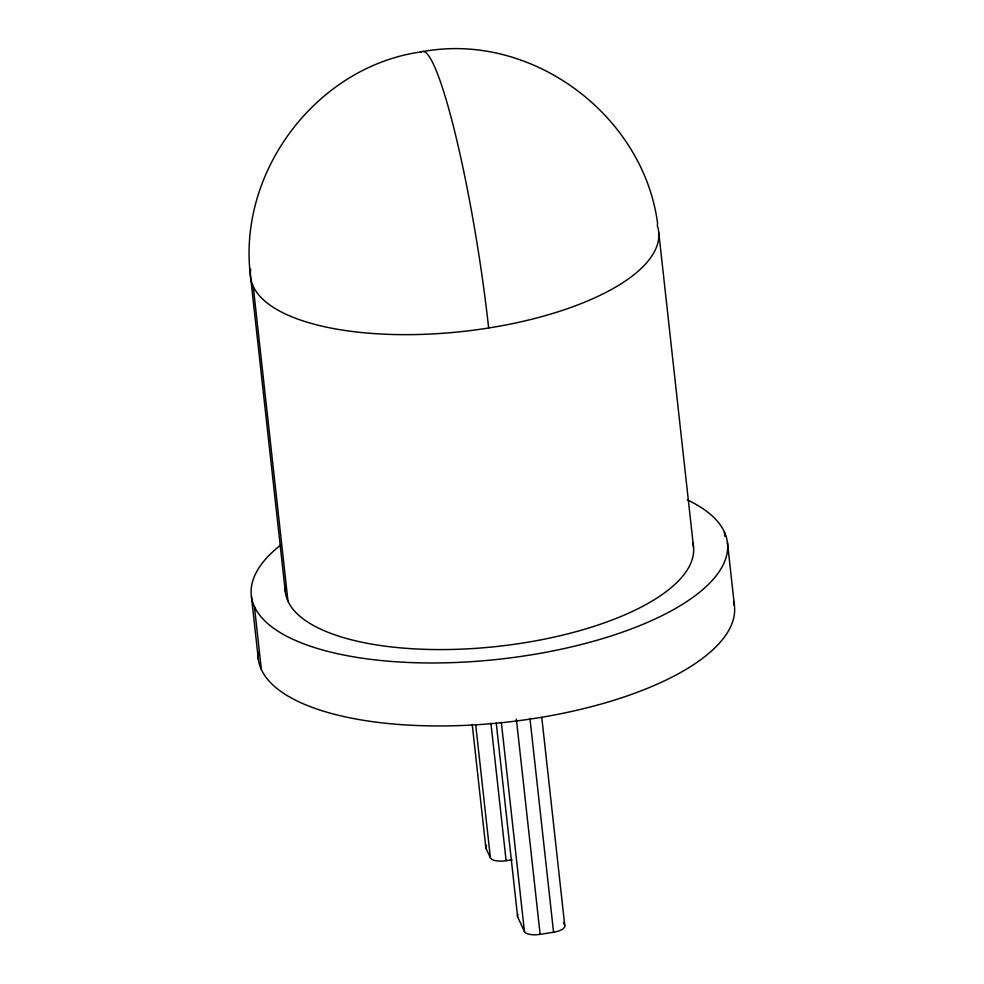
<?xml version="1.0" encoding="UTF-8"?>
<svg xmlns="http://www.w3.org/2000/svg" width="984" height="984" viewBox="0 0 984 984"><rect width="100%" height="100%" fill="white"/><g stroke="black" fill="none" stroke-linecap="round" stroke-linejoin="round"><path stroke-width="1.48" d="M421.521 51.832C317.02 66.236 237.599 171.155 250.428 275.52L285.274 591.372M472.222 724.396L485.875 848.073L490.413 857.9A13.69 5.166 -6.3 0 0 506.108 860.68L512.074 859.733M496.219 722.92L517.633 916.842L524.435 931.577A13.69 5.166 -6.3 0 0 540.13 934.357L553.562 932.217A13.69 5.166 -6.3 0 0 564.718 925.181L541.79 717.52M423.194 51.525C531.864 31.722 643.647 115.177 657.669 223.983M563.488 922.5L564.718 925.181M727.447 542.528L734.396 605.504M724.372 531.889L724.864 536.391M658.825 233.11L693.523 547.116M529.958 718.455L553.562 932.217M516.366 719.058L540.13 934.357M501.348 722.391L524.435 931.577M490.942 723.252L506.108 860.68M475.752 725.06L490.413 857.9M253.22 286.332L287.992 601.261M254.425 606.599L261.375 669.587M251.449 596.685L258.398 659.674M485.875 848.073A13.69 5.166 -6.3 0 1 486.539 845.33M517.633 916.842A13.69 5.166 -6.3 0 1 517.978 914.505M657.164 225.078A205.324 77.576 -6.3 0 1 462.074 331.547A205.324 77.576 -6.3 0 1 250.699 269.136M421.066 52.103A205.324 23.825 81 0 1 488.654 327.992M692.748 542.688A205.324 77.576 -6.3 0 1 495.592 646.611A205.324 77.576 -6.3 0 1 285.249 585.911M687.373 499.897A239.542 90.516 -6.3 0 1 651.371 620.67A239.542 90.516 -6.3 0 1 342.088 654.68A239.542 90.516 -6.3 0 1 281.35 544.533M733.597 601.249A239.542 90.516 -6.3 0 1 504.226 722.416A239.542 90.516 -6.3 0 1 258.14 652.171"/></g></svg>
